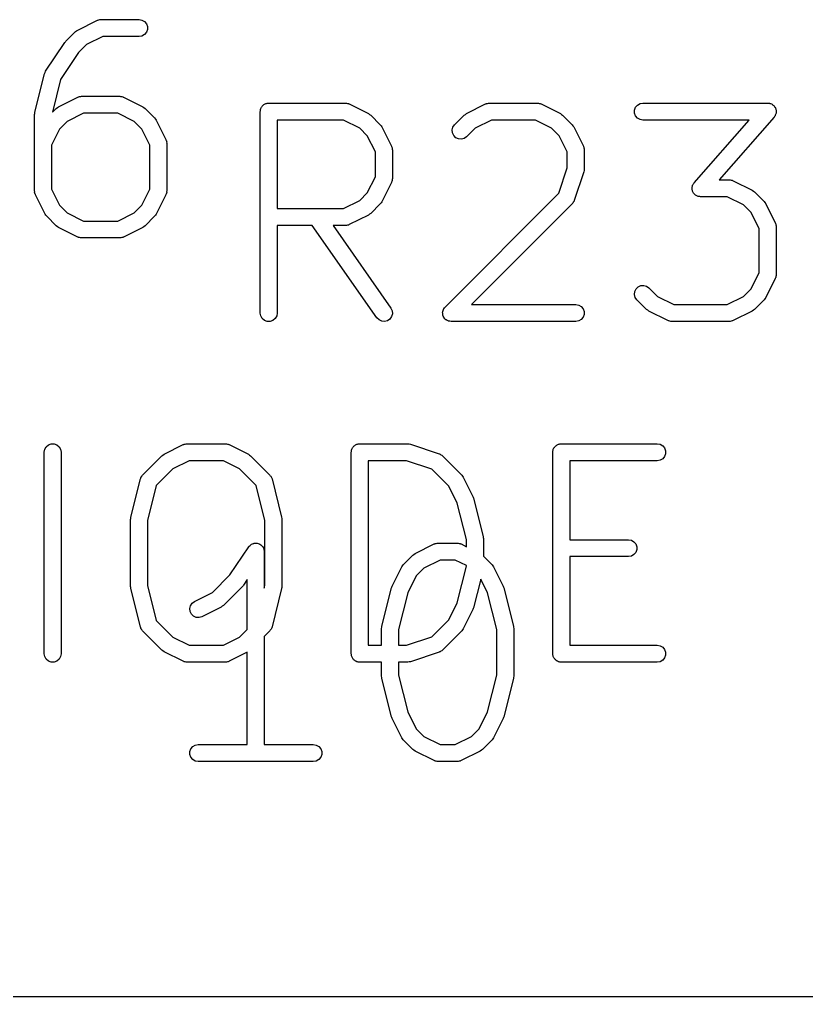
# Model space of a CAD drawing. Extents: x -2.2 to 89.1, y -78.6 to 9.2.
# Drawn here: x 32.66 to 37.37, y -34.4 to -28.55 of the extents above; entities that cross this region are included whole.
import ezdxf

# ---------------------------------------------------------------- set-up
doc = ezdxf.new("R2010")
doc.units = 0
doc.header["$MEASUREMENT"] = 0
doc.layers.add('BLACK', color=7, linetype='CONTINUOUS')

msp = doc.modelspace()

# ---------------------------------------------------------------- linework, layer by layer
at = {"layer": 'Black'}
for p, q in [((33.0084, -28.6131), (33.1233, -28.5556)), ((33.1233, -28.5556), (33.1261, -28.5548)), ((33.1261, -28.5548), (33.1286, -28.5533)), ((33.1286, -28.5533), (33.1345, -28.5523)), ((33.1345, -28.5523), (33.1402, -28.5506)), ((33.1402, -28.5506), (33.1431, -28.5508)), ((33.1431, -28.5508), (33.146, -28.5502)), ((33.146, -28.5502), (33.3758, -28.5502)), ((33.3758, -28.5502), (33.3932, -28.5533)), ((33.3932, -28.5533), (33.4085, -28.5621)), ((33.4085, -28.5621), (33.4198, -28.5756)), ((33.4198, -28.5756), (33.4259, -28.5922)), ((33.4259, -28.5922), (33.4259, -28.6099)), ((32.9377, -28.68), (32.9952, -28.6226)), ((32.9952, -28.6226), (33.0019, -28.6179)), ((33.0019, -28.6179), (33.0084, -28.6131)), ((33.158, -28.6518), (33.0612, -28.7002)), ((33.3758, -28.6518), (33.158, -28.6518)), ((33.3932, -28.6488), (33.3758, -28.6518)), ((33.4085, -28.64), (33.3932, -28.6488)), ((33.4198, -28.6264), (33.4085, -28.64)), ((33.4259, -28.6099), (33.4198, -28.6264)), ((32.8165, -28.8601), (32.9314, -28.6878)), ((32.9314, -28.6878), (32.9349, -28.6841)), ((32.9349, -28.6841), (32.9377, -28.68)), ((33.0612, -28.7002), (33.0131, -28.7483)), ((33.0131, -28.7483), (32.9059, -28.9092)), ((32.752, -29.1058), (32.8095, -28.876)), ((32.8095, -28.876), (32.813, -28.8681)), ((32.813, -28.8681), (32.8165, -28.8601)), ((32.9059, -28.9092), (32.8568, -29.1057)), ((33.0084, -29.0152), (33.0112, -29.0144)), ((33.0112, -29.0144), (33.0137, -29.0129)), ((33.0137, -29.0129), (33.0196, -29.0119)), ((33.0196, -29.0119), (33.0253, -29.0102)), ((33.0253, -29.0102), (33.0282, -29.0104)), ((33.0282, -29.0104), (33.0311, -29.0099)), ((33.0311, -29.0099), (33.2609, -29.0099)), ((33.2609, -29.0099), (33.2638, -29.0104)), ((33.2638, -29.0104), (33.2667, -29.0102)), ((33.2667, -29.0102), (33.2724, -29.0119)), ((33.2724, -29.0119), (33.2783, -29.0129)), ((33.2783, -29.0129), (33.2808, -29.0144)), ((33.2808, -29.0144), (33.2836, -29.0152)), ((32.887, -29.0775), (32.8935, -29.0727)), ((32.8935, -29.0727), (33.0084, -29.0152)), ((33.2836, -29.0152), (33.3986, -29.0727)), ((33.3986, -29.0727), (33.4051, -29.0775)), ((34.1083, -29.0756), (34.1111, -29.0722)), ((34.1111, -29.0722), (34.1133, -29.0684)), ((34.1133, -29.0684), (34.1168, -29.0655)), ((34.1168, -29.0655), (34.1196, -29.0621)), ((34.1196, -29.0621), (34.1235, -29.0599)), ((34.1235, -29.0599), (34.1269, -29.0571)), ((34.1269, -29.0571), (34.131, -29.0555)), ((34.131, -29.0555), (34.1349, -29.0533)), ((34.1349, -29.0533), (34.1393, -29.0525)), ((34.1393, -29.0525), (34.1434, -29.051)), ((34.1434, -29.051), (34.1479, -29.051)), ((34.1479, -29.051), (34.1523, -29.0502)), ((34.1523, -29.0502), (34.6119, -29.0502)), ((34.6119, -29.0502), (34.6148, -29.0508)), ((34.6148, -29.0508), (34.6177, -29.0506)), ((34.6177, -29.0506), (34.6234, -29.0523)), ((34.6234, -29.0523), (34.6293, -29.0533)), ((34.6293, -29.0533), (34.6318, -29.0548)), ((34.6318, -29.0548), (34.6346, -29.0556)), ((34.6346, -29.0556), (34.7495, -29.1131)), ((35.336, -29.1131), (35.4509, -29.0556)), ((35.4509, -29.0556), (35.4538, -29.0548)), ((35.4538, -29.0548), (35.4563, -29.0533)), ((35.4563, -29.0533), (35.4622, -29.0523)), ((35.4622, -29.0523), (35.4679, -29.0506)), ((35.4679, -29.0506), (35.4708, -29.0508)), ((35.4708, -29.0508), (35.4737, -29.0502)), ((35.4737, -29.0502), (35.7609, -29.0502)), ((35.7609, -29.0502), (35.7638, -29.0508)), ((35.7638, -29.0508), (35.7667, -29.0506)), ((35.7667, -29.0506), (35.7724, -29.0523)), ((35.7724, -29.0523), (35.7783, -29.0533)), ((35.7783, -29.0533), (35.7808, -29.0548)), ((35.7808, -29.0548), (35.7836, -29.0556)), ((35.7836, -29.0556), (35.8986, -29.1131)), ((36.3489, -29.0756), (36.3603, -29.0621)), ((36.3603, -29.0621), (36.3755, -29.0533)), ((36.3755, -29.0533), (36.3929, -29.0502)), ((36.3929, -29.0502), (37.1398, -29.0502)), ((37.1398, -29.0502), (37.1447, -29.0511)), ((37.1447, -29.0511), (37.1496, -29.0512)), ((37.1496, -29.0512), (37.1533, -29.0526)), ((37.1533, -29.0526), (37.1572, -29.0533)), ((37.1572, -29.0533), (37.1615, -29.0558)), ((37.1615, -29.0558), (37.1661, -29.0576)), ((37.1661, -29.0576), (37.169, -29.0602)), ((37.169, -29.0602), (37.1724, -29.0621)), ((37.1724, -29.0621), (37.1756, -29.0659)), ((37.1756, -29.0659), (37.1794, -29.0692)), ((37.1794, -29.0692), (37.1813, -29.0726)), ((37.1813, -29.0726), (37.1838, -29.0756)), ((32.7505, -29.1181), (32.7516, -29.112)), ((32.7505, -29.5777), (32.7505, -29.1181)), ((32.7516, -29.112), (32.752, -29.1058)), ((32.8568, -29.1057), (32.8803, -29.0822)), ((32.8803, -29.0822), (32.887, -29.0775)), ((33.0431, -29.1115), (32.9463, -29.1599)), ((33.2489, -29.1115), (33.0431, -29.1115)), ((33.3457, -29.1599), (33.2489, -29.1115)), ((33.4051, -29.0775), (33.4118, -29.0822)), ((33.4118, -29.0822), (33.4692, -29.1396)), ((34.1015, -29.101), (34.1022, -29.0967)), ((34.1015, -30.3075), (34.1015, -29.101)), ((34.1022, -29.0922), (34.1038, -29.0881)), ((34.1022, -29.0967), (34.1022, -29.0922)), ((34.1038, -29.0881), (34.1045, -29.0837)), ((34.1045, -29.0837), (34.1067, -29.0798)), ((34.1067, -29.0798), (34.1083, -29.0756)), ((34.7495, -29.1131), (34.756, -29.1179)), ((34.756, -29.1179), (34.7627, -29.1226)), ((34.7627, -29.1226), (34.8202, -29.18)), ((35.2654, -29.18), (35.3228, -29.1226)), ((35.3228, -29.1226), (35.3295, -29.1179)), ((35.3295, -29.1179), (35.336, -29.1131)), ((35.8986, -29.1131), (35.9051, -29.1179)), ((35.9051, -29.1179), (35.9118, -29.1226)), ((35.9118, -29.1226), (35.9692, -29.18)), ((36.3429, -29.0922), (36.3489, -29.0756)), ((36.3429, -29.1099), (36.3429, -29.0922)), ((36.3489, -29.1264), (36.3429, -29.1099)), ((36.3603, -29.14), (36.3489, -29.1264)), ((37.1806, -29.1303), (37.178, -29.1345)), ((37.1838, -29.1264), (37.1806, -29.1303)), ((37.1838, -29.0756), (37.1855, -29.0803)), ((37.1851, -29.1228), (37.1838, -29.1264)), ((37.1872, -29.1194), (37.1851, -29.1228)), ((37.1855, -29.0803), (37.1879, -29.0847)), ((37.1881, -29.1145), (37.1872, -29.1194)), ((37.1879, -29.0847), (37.1885, -29.0885)), ((37.1898, -29.1099), (37.1881, -29.1145)), ((37.1885, -29.0885), (37.1898, -29.0922)), ((37.1898, -29.0922), (37.1898, -29.0972)), ((37.1898, -29.0972), (37.1906, -29.1021)), ((37.1906, -29.1021), (37.1898, -29.1059)), ((37.1898, -29.1059), (37.1898, -29.1099)), ((32.9463, -29.1599), (32.9005, -29.2057)), ((33.3915, -29.2057), (33.3457, -29.1599)), ((33.4692, -29.1396), (33.4739, -29.1463)), ((33.4739, -29.1463), (33.4787, -29.1529)), ((33.4787, -29.1529), (33.5362, -29.2678)), ((34.2031, -29.1518), (34.2031, -29.6822)), ((34.5999, -29.1518), (34.2031, -29.1518)), ((34.6967, -29.2003), (34.5999, -29.1518)), ((34.8202, -29.18), (34.8248, -29.1867)), ((34.8248, -29.1867), (34.8297, -29.1932)), ((35.2553, -29.1945), (35.2654, -29.18)), ((35.4857, -29.1518), (35.3889, -29.2002)), ((35.7489, -29.1518), (35.4857, -29.1518)), ((35.8457, -29.2002), (35.7489, -29.1518)), ((35.9692, -29.18), (35.9739, -29.1867)), ((35.9739, -29.1867), (35.9787, -29.1932)), ((36.3755, -29.1488), (36.3603, -29.14)), ((36.3929, -29.1518), (36.3755, -29.1488)), ((37.0278, -29.1518), (36.3929, -29.1518)), ((36.6994, -29.5272), (37.0278, -29.1518)), ((37.178, -29.1345), (36.8496, -29.5099)), ((32.9005, -29.2057), (32.8521, -29.3025)), ((33.4399, -29.3025), (33.3915, -29.2057)), ((34.7425, -29.246), (34.6967, -29.2003)), ((34.7909, -29.3428), (34.7425, -29.246)), ((34.8297, -29.1932), (34.8871, -29.3081)), ((35.2507, -29.2115), (35.2553, -29.1945)), ((35.2522, -29.2291), (35.2507, -29.2115)), ((35.2597, -29.2451), (35.2522, -29.2291)), ((35.2722, -29.2576), (35.2597, -29.2451)), ((35.3889, -29.2002), (35.3372, -29.2519)), ((35.8915, -29.246), (35.8457, -29.2002)), ((35.9399, -29.3428), (35.8915, -29.246)), ((35.9787, -29.1932), (36.0362, -29.3081)), ((32.8521, -29.3025), (32.8521, -29.5657)), ((33.4399, -29.5657), (33.4399, -29.3025)), ((33.5362, -29.2678), (33.537, -29.2706)), ((33.537, -29.2706), (33.5385, -29.2731)), ((33.5385, -29.2731), (33.5395, -29.279)), ((33.5395, -29.279), (33.5412, -29.2847)), ((33.5412, -29.2847), (33.541, -29.2876)), ((33.541, -29.2876), (33.5415, -29.2905)), ((33.5415, -29.2905), (33.5415, -29.5777)), ((35.2882, -29.265), (35.2722, -29.2576)), ((35.3057, -29.2666), (35.2882, -29.265)), ((35.3228, -29.262), (35.3057, -29.2666)), ((35.3372, -29.2519), (35.3228, -29.262)), ((34.7909, -29.4912), (34.7909, -29.3428)), ((34.8871, -29.3081), (34.888, -29.3109)), ((34.888, -29.3109), (34.8894, -29.3135)), ((34.8894, -29.3135), (34.8905, -29.3193)), ((34.8905, -29.3193), (34.8922, -29.325)), ((34.8922, -29.325), (34.892, -29.328)), ((34.892, -29.328), (34.8925, -29.3309)), ((34.8925, -29.3309), (34.8925, -29.5032)), ((35.9399, -29.4375), (35.9399, -29.3428)), ((36.0362, -29.3081), (36.037, -29.3109)), ((36.037, -29.3109), (36.0385, -29.3135)), ((36.0385, -29.3135), (36.0395, -29.3193)), ((36.0395, -29.3193), (36.0412, -29.325)), ((36.0412, -29.325), (36.041, -29.328)), ((36.041, -29.328), (36.0415, -29.3309)), ((36.0415, -29.3309), (36.0415, -29.4458)), ((35.8889, -29.5907), (35.9399, -29.4375)), ((36.0389, -29.4618), (35.9815, -29.6342)), ((36.0401, -29.4538), (36.0389, -29.4618)), ((36.0415, -29.4458), (36.0401, -29.4538)), ((34.7425, -29.588), (34.7909, -29.4912)), ((34.8871, -29.5259), (34.8297, -29.6408)), ((34.888, -29.5231), (34.8871, -29.5259)), ((34.8894, -29.5206), (34.888, -29.5231)), ((34.8905, -29.5147), (34.8894, -29.5206)), ((34.8922, -29.509), (34.8905, -29.5147)), ((34.8925, -29.5032), (34.892, -29.5061)), ((34.892, -29.5061), (34.8922, -29.509)), ((36.6903, -29.5423), (36.6923, -29.539)), ((36.6923, -29.539), (36.6936, -29.5353)), ((36.6936, -29.5353), (36.6968, -29.5315)), ((36.6968, -29.5315), (36.6994, -29.5272)), ((36.8496, -29.5099), (36.91, -29.5099)), ((36.91, -29.5099), (36.9129, -29.5104)), ((36.9129, -29.5104), (36.9158, -29.5102)), ((36.9158, -29.5102), (36.9215, -29.5119)), ((36.9215, -29.5119), (36.9274, -29.5129)), ((36.9274, -29.5129), (36.9299, -29.5144)), ((36.9299, -29.5144), (36.9327, -29.5152)), ((36.9327, -29.5152), (37.0476, -29.5727)), ((32.751, -29.5806), (32.7505, -29.5777)), ((32.7508, -29.5835), (32.751, -29.5806)), ((32.7525, -29.5893), (32.7508, -29.5835)), ((32.7536, -29.5951), (32.7525, -29.5893)), ((32.755, -29.5976), (32.7536, -29.5951)), ((32.7559, -29.6005), (32.755, -29.5976)), ((32.8521, -29.5657), (32.9005, -29.6626)), ((33.3915, -29.6626), (33.4399, -29.5657)), ((33.537, -29.5976), (33.5362, -29.6005)), ((33.5385, -29.5951), (33.537, -29.5976)), ((33.5395, -29.5893), (33.5385, -29.5951)), ((33.5412, -29.5835), (33.5395, -29.5893)), ((33.5415, -29.5777), (33.541, -29.5806)), ((33.541, -29.5806), (33.5412, -29.5835)), ((34.6967, -29.6338), (34.7425, -29.588)), ((35.2079, -30.2716), (35.8889, -29.5907)), ((36.6868, -29.5596), (36.6876, -29.5558)), ((36.6876, -29.5645), (36.6868, -29.5596)), ((36.6876, -29.5518), (36.6893, -29.5472)), ((36.6876, -29.5558), (36.6876, -29.5518)), ((36.6876, -29.5695), (36.6876, -29.5645)), ((36.6889, -29.5732), (36.6876, -29.5695)), ((36.6895, -29.577), (36.6889, -29.5732)), ((36.6893, -29.5472), (36.6903, -29.5423)), ((36.6919, -29.5814), (36.6895, -29.577)), ((36.6936, -29.5861), (36.6919, -29.5814)), ((36.6961, -29.5891), (36.6936, -29.5861)), ((36.698, -29.5925), (36.6961, -29.5891)), ((36.7018, -29.5958), (36.698, -29.5925)), ((36.705, -29.5996), (36.7018, -29.5958)), ((36.7084, -29.6015), (36.705, -29.5996)), ((37.0476, -29.5727), (37.0541, -29.5775)), ((37.0541, -29.5775), (37.0608, -29.5822)), ((37.0608, -29.5822), (37.1183, -29.6396)), ((32.8133, -29.7154), (32.7559, -29.6005)), ((33.5362, -29.6005), (33.4787, -29.7154)), ((34.5999, -29.6822), (34.6967, -29.6338)), ((34.8202, -29.654), (34.7627, -29.7115)), ((34.8248, -29.6474), (34.8202, -29.654)), ((34.8297, -29.6408), (34.8248, -29.6474)), ((35.9692, -29.654), (35.3665, -30.2567)), ((35.9709, -29.6516), (35.9692, -29.654)), ((35.9731, -29.6497), (35.9709, -29.6516)), ((35.9759, -29.6445), (35.9731, -29.6497)), ((35.9793, -29.6396), (35.9759, -29.6445)), ((35.9801, -29.6368), (35.9793, -29.6396)), ((35.9815, -29.6342), (35.9801, -29.6368)), ((36.7113, -29.6041), (36.7084, -29.6015)), ((36.7159, -29.6059), (36.7113, -29.6041)), ((36.7202, -29.6084), (36.7159, -29.6059)), ((36.7241, -29.6091), (36.7202, -29.6084)), ((36.7278, -29.6105), (36.7241, -29.6091)), ((36.7327, -29.6106), (36.7278, -29.6105)), ((36.7376, -29.6115), (36.7327, -29.6106)), ((36.898, -29.6115), (36.7376, -29.6115)), ((36.9948, -29.6599), (36.898, -29.6115)), ((37.1183, -29.6396), (37.1229, -29.6463)), ((37.1229, -29.6463), (37.1278, -29.6529)), ((37.1278, -29.6529), (37.1852, -29.7678)), ((32.8182, -29.7219), (32.8133, -29.7154)), ((32.9005, -29.6626), (32.9463, -29.7083)), ((32.9463, -29.7083), (33.0431, -29.7567)), ((33.2489, -29.7567), (33.3457, -29.7083)), ((33.3457, -29.7083), (33.3915, -29.6626)), ((33.4787, -29.7154), (33.4739, -29.7219)), ((34.2031, -29.6822), (34.5999, -29.6822)), ((34.7561, -29.7161), (34.7495, -29.721)), ((34.7627, -29.7115), (34.7561, -29.7161)), ((37.0406, -29.7057), (36.9948, -29.6599)), ((37.089, -29.8025), (37.0406, -29.7057)), ((32.8228, -29.7286), (32.8182, -29.7219)), ((32.8803, -29.786), (32.8228, -29.7286)), ((33.0431, -29.7567), (33.2489, -29.7567)), ((33.4692, -29.7286), (33.4118, -29.786)), ((33.4739, -29.7219), (33.4692, -29.7286)), ((34.7495, -29.721), (34.6346, -29.7785)), ((37.1852, -29.7678), (37.1861, -29.7706)), ((37.1861, -29.7706), (37.1875, -29.7731)), ((37.1875, -29.7731), (37.1886, -29.779)), ((32.887, -29.7907), (32.8803, -29.786)), ((32.8935, -29.7955), (32.887, -29.7907)), ((33.0084, -29.853), (32.8935, -29.7955)), ((33.3986, -29.7955), (33.2836, -29.853)), ((33.4051, -29.7907), (33.3986, -29.7955)), ((33.4118, -29.786), (33.4051, -29.7907)), ((34.4131, -29.7838), (34.2031, -29.7838)), ((34.2031, -29.7838), (34.2031, -30.3075)), ((34.8001, -30.3367), (34.4131, -29.7838)), ((34.6119, -29.7838), (34.5371, -29.7838)), ((34.5371, -29.7838), (34.8833, -30.2784)), ((34.6148, -29.7833), (34.6119, -29.7838)), ((34.6177, -29.7835), (34.6148, -29.7833)), ((34.6234, -29.7818), (34.6177, -29.7835)), ((34.6293, -29.7808), (34.6234, -29.7818)), ((34.6318, -29.7793), (34.6293, -29.7808)), ((34.6346, -29.7785), (34.6318, -29.7793)), ((37.089, -30.0657), (37.089, -29.8025)), ((37.1886, -29.779), (37.1903, -29.7847)), ((37.1903, -29.7847), (37.1901, -29.7876)), ((37.1901, -29.7876), (37.1906, -29.7905)), ((37.1906, -29.7905), (37.1906, -30.0777)), ((33.0112, -29.8538), (33.0084, -29.853)), ((33.0137, -29.8553), (33.0112, -29.8538)), ((33.0196, -29.8563), (33.0137, -29.8553)), ((33.0253, -29.858), (33.0196, -29.8563)), ((33.0282, -29.8578), (33.0253, -29.858)), ((33.0311, -29.8583), (33.0282, -29.8578)), ((33.2609, -29.8583), (33.0311, -29.8583)), ((33.2638, -29.8578), (33.2609, -29.8583)), ((33.2667, -29.858), (33.2638, -29.8578)), ((33.2724, -29.8563), (33.2667, -29.858)), ((33.2783, -29.8553), (33.2724, -29.8563)), ((33.2808, -29.8538), (33.2783, -29.8553)), ((33.2836, -29.853), (33.2808, -29.8538)), ((37.0406, -30.1626), (37.089, -30.0657)), ((37.1852, -30.1005), (37.1278, -30.2154)), ((37.1861, -30.0976), (37.1852, -30.1005)), ((37.1875, -30.0951), (37.1861, -30.0976)), ((37.1886, -30.0893), (37.1875, -30.0951)), ((37.1903, -30.0835), (37.1886, -30.0893)), ((37.1906, -30.0777), (37.1901, -30.0806)), ((37.1901, -30.0806), (37.1903, -30.0835)), ((36.3423, -30.1971), (36.3438, -30.1795)), ((36.3438, -30.1795), (36.3513, -30.1635)), ((36.3513, -30.1635), (36.3638, -30.151)), ((36.3638, -30.151), (36.3798, -30.1436)), ((36.3798, -30.1436), (36.3973, -30.142)), ((36.3973, -30.142), (36.4144, -30.1466)), ((36.4144, -30.1466), (36.4288, -30.1567)), ((36.4288, -30.1567), (36.4804, -30.2083)), ((36.9948, -30.2083), (37.0406, -30.1626)), ((36.3469, -30.2141), (36.3423, -30.1971)), ((36.357, -30.2286), (36.3469, -30.2141)), ((36.4144, -30.286), (36.357, -30.2286)), ((36.4804, -30.2083), (36.5773, -30.2567)), ((36.898, -30.2567), (36.9948, -30.2083)), ((37.1183, -30.2286), (37.0608, -30.286)), ((37.1229, -30.2219), (37.1183, -30.2286)), ((37.1278, -30.2154), (37.1229, -30.2219)), ((34.8833, -30.2784), (34.8908, -30.2944)), ((34.8908, -30.2944), (34.8923, -30.312)), ((35.1932, -30.3031), (35.1938, -30.301)), ((35.1938, -30.2987), (35.1961, -30.2925)), ((35.1938, -30.301), (35.1938, -30.2987)), ((35.1961, -30.2925), (35.1978, -30.2861)), ((35.1978, -30.2861), (35.1991, -30.2843)), ((35.1991, -30.2843), (35.1999, -30.2821)), ((35.1999, -30.2821), (35.2041, -30.2771)), ((35.2041, -30.2771), (35.2079, -30.2716)), ((35.3665, -30.2567), (35.9907, -30.2567)), ((35.9907, -30.2567), (36.0081, -30.2598)), ((36.0081, -30.2598), (36.0234, -30.2686)), ((36.0234, -30.2686), (36.0347, -30.2821)), ((36.0347, -30.2821), (36.0408, -30.2987)), ((36.0408, -30.2987), (36.0408, -30.3164)), ((36.4211, -30.2907), (36.4144, -30.286)), ((36.4276, -30.2955), (36.4211, -30.2907)), ((36.5425, -30.353), (36.4276, -30.2955)), ((36.5773, -30.2567), (36.898, -30.2567)), ((37.0476, -30.2955), (36.9327, -30.353)), ((37.0541, -30.2907), (37.0476, -30.2955)), ((37.0608, -30.286), (37.0541, -30.2907)), ((34.1045, -30.3249), (34.1015, -30.3075)), ((34.1133, -30.3402), (34.1045, -30.3249)), ((34.1269, -30.3515), (34.1133, -30.3402)), ((34.1434, -30.3576), (34.1269, -30.3515)), ((34.1611, -30.3576), (34.1434, -30.3576)), ((34.1777, -30.3515), (34.1611, -30.3576)), ((34.1912, -30.3402), (34.1777, -30.3515)), ((34.2, -30.3249), (34.1912, -30.3402)), ((34.2031, -30.3075), (34.2, -30.3249)), ((34.8125, -30.3492), (34.8001, -30.3367)), ((34.8285, -30.3566), (34.8125, -30.3492)), ((34.8461, -30.3582), (34.8285, -30.3566)), ((34.8632, -30.3536), (34.8461, -30.3582)), ((34.8776, -30.3435), (34.8632, -30.3536)), ((34.8877, -30.329), (34.8776, -30.3435)), ((34.8923, -30.312), (34.8877, -30.329)), ((35.1938, -30.3097), (35.1932, -30.3031)), ((35.1938, -30.3164), (35.1938, -30.3097)), ((35.1946, -30.3185), (35.1938, -30.3164)), ((35.1948, -30.3207), (35.1946, -30.3185)), ((35.1976, -30.3267), (35.1948, -30.3207)), ((35.1999, -30.3329), (35.1976, -30.3267)), ((35.2013, -30.3347), (35.1999, -30.3329)), ((35.2022, -30.3367), (35.2013, -30.3347)), ((35.2069, -30.3414), (35.2022, -30.3367)), ((35.2112, -30.3465), (35.2069, -30.3414)), ((35.2131, -30.3476), (35.2112, -30.3465)), ((35.2147, -30.3492), (35.2131, -30.3476)), ((35.2207, -30.352), (35.2147, -30.3492)), ((35.2265, -30.3553), (35.2207, -30.352)), ((35.2287, -30.3557), (35.2265, -30.3553)), ((35.2307, -30.3566), (35.2287, -30.3557)), ((35.2373, -30.3572), (35.2307, -30.3566)), ((35.2439, -30.3583), (35.2373, -30.3572)), ((35.9907, -30.3583), (35.2439, -30.3583)), ((36.0081, -30.3553), (35.9907, -30.3583)), ((36.0234, -30.3465), (36.0081, -30.3553)), ((36.0347, -30.3329), (36.0234, -30.3465)), ((36.0408, -30.3164), (36.0347, -30.3329)), ((36.5454, -30.3538), (36.5425, -30.353)), ((36.5479, -30.3553), (36.5454, -30.3538)), ((36.5537, -30.3563), (36.5479, -30.3553)), ((36.5595, -30.358), (36.5537, -30.3563)), ((36.5624, -30.3578), (36.5595, -30.358)), ((36.5653, -30.3583), (36.5624, -30.3578)), ((36.91, -30.3583), (36.5653, -30.3583)), ((36.9129, -30.3578), (36.91, -30.3583)), ((36.9158, -30.358), (36.9129, -30.3578)), ((36.9215, -30.3563), (36.9158, -30.358)), ((36.9274, -30.3553), (36.9215, -30.3563)), ((36.9299, -30.3538), (36.9274, -30.3553)), ((36.9327, -30.353), (36.9299, -30.3538)), ((32.811, -31.1237), (32.8198, -31.1084)), ((32.8198, -31.1084), (32.8334, -31.0971)), ((32.8334, -31.0971), (32.8499, -31.091)), ((32.8499, -31.091), (32.8676, -31.091)), ((32.8676, -31.091), (32.8842, -31.0971)), ((32.8842, -31.0971), (32.8977, -31.1084)), ((32.8977, -31.1084), (32.9065, -31.1237)), ((33.5255, -31.1531), (33.6404, -31.0956)), ((33.6404, -31.0956), (33.6432, -31.0948)), ((33.6432, -31.0948), (33.6457, -31.0933)), ((33.6457, -31.0933), (33.6516, -31.0923)), ((33.6516, -31.0923), (33.6573, -31.0906)), ((33.6573, -31.0906), (33.6602, -31.0908)), ((33.6602, -31.0908), (33.6631, -31.0902)), ((33.6631, -31.0902), (33.8929, -31.0902)), ((33.8929, -31.0902), (33.8958, -31.0908)), ((33.8958, -31.0908), (33.8987, -31.0906)), ((33.8987, -31.0906), (33.9044, -31.0923)), ((33.9044, -31.0923), (33.9103, -31.0933)), ((33.9103, -31.0933), (33.9128, -31.0948)), ((33.9128, -31.0948), (33.9156, -31.0956)), ((33.9156, -31.0956), (34.0305, -31.1531)), ((34.6495, -31.1237), (34.6517, -31.1198)), ((34.6517, -31.1198), (34.6532, -31.1156)), ((34.6532, -31.1156), (34.6561, -31.1122)), ((34.6561, -31.1122), (34.6583, -31.1084)), ((34.6583, -31.1084), (34.6617, -31.1055)), ((34.6617, -31.1055), (34.6646, -31.1021)), ((34.6646, -31.1021), (34.6684, -31.0999)), ((34.6684, -31.0999), (34.6718, -31.0971)), ((34.6718, -31.0971), (34.676, -31.0955)), ((34.676, -31.0955), (34.6799, -31.0933)), ((34.6799, -31.0933), (34.6842, -31.0925)), ((34.6842, -31.0925), (34.6884, -31.091)), ((34.6884, -31.091), (34.6929, -31.091)), ((34.6929, -31.091), (34.6972, -31.0902)), ((34.6972, -31.0902), (34.9845, -31.0902)), ((34.9845, -31.0902), (34.9925, -31.0917)), ((34.9925, -31.0917), (35.0006, -31.0929)), ((35.0006, -31.0929), (35.1729, -31.1503)), ((35.856, -31.1237), (35.8582, -31.1198)), ((35.8582, -31.1198), (35.8597, -31.1156)), ((35.8597, -31.1156), (35.8626, -31.1122)), ((35.8626, -31.1122), (35.8648, -31.1084)), ((35.8648, -31.1084), (35.8682, -31.1055)), ((35.8682, -31.1055), (35.8711, -31.1021)), ((35.8711, -31.1021), (35.8749, -31.0999)), ((35.8749, -31.0999), (35.8783, -31.0971)), ((35.8783, -31.0971), (35.8825, -31.0955)), ((35.8825, -31.0955), (35.8864, -31.0933)), ((35.8864, -31.0933), (35.8907, -31.0925)), ((35.8907, -31.0925), (35.8949, -31.091)), ((35.8949, -31.091), (35.8994, -31.091)), ((35.8994, -31.091), (35.9037, -31.0902)), ((35.9037, -31.0902), (36.4783, -31.0902)), ((36.4783, -31.0902), (36.4956, -31.0933)), ((36.4956, -31.0933), (36.5109, -31.1021)), ((36.5109, -31.1021), (36.5223, -31.1156)), ((36.5223, -31.1156), (36.5283, -31.1322)), ((32.808, -31.141), (32.811, -31.1237)), ((32.808, -32.3475), (32.808, -31.141)), ((32.9065, -31.1237), (32.9096, -31.141)), ((32.9096, -31.141), (32.9096, -32.3475)), ((33.3974, -31.2775), (33.5123, -31.1626)), ((33.5123, -31.1626), (33.5189, -31.1579)), ((33.5189, -31.1579), (33.5255, -31.1531)), ((34.0305, -31.1531), (34.0371, -31.1579)), ((34.0371, -31.1579), (34.0437, -31.1626)), ((34.0437, -31.1626), (34.1586, -31.2775)), ((34.6464, -31.141), (34.6472, -31.1367)), ((34.6464, -32.3475), (34.6464, -31.141)), ((34.6472, -31.1322), (34.6487, -31.1281)), ((34.6472, -31.1367), (34.6472, -31.1322)), ((34.6487, -31.1281), (34.6495, -31.1237)), ((35.1729, -31.1503), (35.1755, -31.1517)), ((35.1755, -31.1517), (35.1783, -31.1525)), ((35.1783, -31.1525), (35.1832, -31.1559)), ((35.1832, -31.1559), (35.1884, -31.1587)), ((35.1884, -31.1587), (35.1904, -31.1609)), ((35.1904, -31.1609), (35.1928, -31.1626)), ((35.1928, -31.1626), (35.3077, -31.2775)), ((35.8529, -31.141), (35.8537, -31.1367)), ((35.8529, -32.3475), (35.8529, -31.141)), ((35.8537, -31.1322), (35.8552, -31.1281)), ((35.8537, -31.1367), (35.8537, -31.1322)), ((35.8552, -31.1281), (35.856, -31.1237)), ((36.5223, -31.1664), (36.5109, -31.18)), ((36.5283, -31.1499), (36.5223, -31.1664)), ((36.5283, -31.1322), (36.5283, -31.1499)), ((33.6751, -31.1918), (33.5783, -31.2402)), ((33.8809, -31.1918), (33.6751, -31.1918)), ((33.9777, -31.2403), (33.8809, -31.1918)), ((34.748, -31.1918), (34.748, -32.2967)), ((34.9763, -31.1918), (34.748, -31.1918)), ((35.1294, -31.2429), (34.9763, -31.1918)), ((36.4783, -31.1918), (35.9545, -31.1918)), ((35.9545, -31.1918), (35.9545, -31.6648)), ((36.4956, -31.1888), (36.4783, -31.1918)), ((36.5109, -31.18), (36.4956, -31.1888)), ((33.386, -31.2966), (33.3872, -31.2919)), ((33.3872, -31.2919), (33.3895, -31.2886)), ((33.3895, -31.2886), (33.3912, -31.285)), ((33.3912, -31.285), (33.3946, -31.2815)), ((33.3946, -31.2815), (33.3974, -31.2775)), ((33.5783, -31.2402), (33.4792, -31.3394)), ((34.0768, -31.3394), (33.9777, -31.2403)), ((34.1586, -31.2775), (34.1614, -31.2815)), ((34.1614, -31.2815), (34.1648, -31.285)), ((34.1648, -31.285), (34.1664, -31.2886)), ((34.1664, -31.2886), (34.1688, -31.2919)), ((34.1688, -31.2919), (34.17, -31.2966)), ((35.23, -31.3435), (35.1294, -31.2429)), ((35.3077, -31.2775), (35.3124, -31.2842)), ((35.3124, -31.2842), (35.3172, -31.2907)), ((35.3172, -31.2907), (35.3747, -31.4056)), ((33.3266, -31.5309), (33.384, -31.3011)), ((33.384, -31.3011), (33.386, -31.2966)), ((33.4792, -31.3394), (33.4266, -31.5495)), ((34.1294, -31.5495), (34.0768, -31.3394)), ((34.17, -31.2966), (34.172, -31.3011)), ((34.172, -31.3011), (34.2294, -31.5309)), ((35.2813, -31.446), (35.23, -31.3435)), ((35.3747, -31.4056), (35.3762, -31.4109)), ((35.3762, -31.4109), (35.3785, -31.416)), ((35.3359, -31.6644), (35.2813, -31.446)), ((35.3785, -31.416), (35.4359, -31.6458)), ((33.325, -31.5432), (33.3261, -31.5371)), ((33.325, -31.9454), (33.325, -31.5432)), ((33.3261, -31.5371), (33.3266, -31.5309)), ((33.4266, -31.5495), (33.4266, -31.9391)), ((34.1294, -31.9391), (34.1294, -31.5495)), ((34.2294, -31.5309), (34.2299, -31.5371)), ((34.2299, -31.5371), (34.231, -31.5432)), ((34.231, -31.5432), (34.231, -31.9454)), ((35.4359, -31.6458), (35.4364, -31.652)), ((34.0323, -31.7079), (34.0342, -31.7058)), ((34.0342, -31.7058), (34.0356, -31.7034)), ((34.0356, -31.7034), (34.0403, -31.6995)), ((34.0403, -31.6995), (34.0444, -31.6951)), ((34.0444, -31.6951), (34.047, -31.6939)), ((34.047, -31.6939), (34.0491, -31.6921)), ((34.0491, -31.6921), (34.0548, -31.69)), ((34.0548, -31.69), (34.0603, -31.6873)), ((34.0603, -31.6873), (34.0631, -31.687)), ((34.0631, -31.687), (34.0657, -31.686)), ((34.0657, -31.686), (34.0718, -31.686)), ((34.0718, -31.686), (34.0778, -31.6854)), ((34.0778, -31.6854), (34.0805, -31.686)), ((34.0805, -31.686), (34.0833, -31.686)), ((34.0833, -31.686), (34.089, -31.6881)), ((34.089, -31.6881), (34.0949, -31.6895)), ((34.0949, -31.6895), (34.0973, -31.6911)), ((34.0973, -31.6911), (34.0999, -31.6921)), ((34.0999, -31.6921), (34.1046, -31.696)), ((34.1046, -31.696), (34.1096, -31.6993)), ((34.1096, -31.6993), (34.1113, -31.7016)), ((34.1113, -31.7016), (34.1134, -31.7034)), ((34.1134, -31.7034), (34.1165, -31.7086)), ((35.0285, -31.7481), (35.1434, -31.6906)), ((35.1434, -31.6906), (35.1462, -31.6898)), ((35.1462, -31.6898), (35.1487, -31.6883)), ((35.1487, -31.6883), (35.1546, -31.6873)), ((35.1546, -31.6873), (35.1603, -31.6856)), ((35.1603, -31.6856), (35.1632, -31.6858)), ((35.1632, -31.6858), (35.1661, -31.6852)), ((35.1661, -31.6852), (35.281, -31.6852)), ((35.281, -31.6852), (35.2839, -31.6858)), ((35.2839, -31.6858), (35.2868, -31.6856)), ((35.2868, -31.6856), (35.2925, -31.6873)), ((35.2925, -31.6873), (35.2984, -31.6883)), ((35.2984, -31.6883), (35.3009, -31.6898)), ((35.3009, -31.6898), (35.3037, -31.6906)), ((35.3037, -31.6906), (35.3359, -31.7067)), ((35.3359, -31.7067), (35.3359, -31.6644)), ((35.4364, -31.652), (35.4375, -31.6581)), ((35.4375, -31.6581), (35.4375, -31.7632)), ((35.9545, -31.6648), (36.3059, -31.6648)), ((36.3059, -31.6648), (36.3233, -31.6678)), ((36.3233, -31.6678), (36.3386, -31.6767)), ((36.3386, -31.6767), (36.3499, -31.6902)), ((36.3499, -31.6902), (36.3559, -31.7067)), ((33.9201, -31.876), (34.0323, -31.7079)), ((34.1165, -31.7086), (34.1201, -31.7135)), ((34.1201, -31.7135), (34.1209, -31.7162)), ((34.1209, -31.7162), (34.1223, -31.7187)), ((34.1223, -31.7187), (34.1233, -31.7246)), ((34.1233, -31.7246), (34.125, -31.7305)), ((34.125, -31.7305), (34.1248, -31.7333)), ((34.1248, -31.7333), (34.1253, -31.736)), ((34.1253, -31.736), (34.1253, -31.9553)), ((34.9578, -31.815), (35.0153, -31.7576)), ((35.0153, -31.7576), (35.022, -31.7529)), ((35.022, -31.7529), (35.0285, -31.7481)), ((35.4375, -31.7632), (35.4893, -31.815)), ((36.3233, -31.7633), (36.3059, -31.7664)), ((36.3386, -31.7545), (36.3233, -31.7633)), ((36.3499, -31.741), (36.3386, -31.7545)), ((36.3559, -31.7244), (36.3499, -31.741)), ((36.3559, -31.7067), (36.3559, -31.7244)), ((34.9483, -31.8282), (34.9532, -31.8217)), ((34.9532, -31.8217), (34.9578, -31.815)), ((35.1781, -31.7868), (35.0813, -31.8352)), ((35.269, -31.7868), (35.1781, -31.7868)), ((35.3359, -31.8203), (35.269, -31.7868)), ((35.3359, -31.8242), (35.3359, -31.8203)), ((35.4893, -31.815), (35.494, -31.8217)), ((35.494, -31.8217), (35.4988, -31.8282)), ((36.3059, -31.7664), (35.9545, -31.7664)), ((35.9545, -31.7664), (35.9545, -32.2967)), ((33.8146, -31.9816), (33.9201, -31.876)), ((34.8909, -31.9431), (34.9483, -31.8282)), ((35.0355, -31.881), (34.9842, -31.9836)), ((35.0813, -31.8352), (35.0355, -31.881)), ((35.2813, -32.0426), (35.3359, -31.8242)), ((35.4988, -31.8282), (35.5563, -31.9431)), ((33.4266, -31.9391), (33.4792, -32.1492)), ((34.0019, -31.9366), (33.9984, -31.9402)), ((34.0237, -31.9038), (34.0019, -31.9366)), ((34.0237, -32.2023), (34.0237, -31.9038)), ((34.1253, -31.9553), (34.1294, -31.9391)), ((35.4215, -31.9007), (35.3785, -32.0726)), ((35.4629, -31.9836), (35.4215, -31.9007)), ((33.3261, -31.9515), (33.325, -31.9454)), ((33.3266, -31.9577), (33.3261, -31.9515)), ((33.384, -32.1875), (33.3266, -31.9577)), ((33.7071, -32.0353), (33.8146, -31.9816)), ((33.9955, -31.9443), (33.8806, -32.0592)), ((33.9984, -31.9402), (33.9955, -31.9443)), ((34.2294, -31.9577), (34.172, -32.1875)), ((34.2299, -31.9515), (34.2294, -31.9577)), ((34.231, -31.9454), (34.2299, -31.9515)), ((34.8296, -32.1833), (34.887, -31.9535)), ((34.887, -31.9535), (34.8893, -31.9485)), ((34.8893, -31.9485), (34.8909, -31.9431)), ((34.9842, -31.9836), (34.9297, -32.2019)), ((35.5175, -32.2019), (35.4629, -31.9836)), ((35.5563, -31.9431), (35.5579, -31.9485)), ((35.5579, -31.9485), (35.5601, -31.9535)), ((35.5601, -31.9535), (35.6176, -32.1833)), ((33.6832, -32.0606), (33.6929, -32.0458)), ((33.6929, -32.0458), (33.7071, -32.0353)), ((35.23, -32.1451), (35.2813, -32.0426)), ((33.6791, -32.0777), (33.6832, -32.0606)), ((33.6811, -32.0952), (33.6791, -32.0777)), ((33.689, -32.111), (33.6811, -32.0952)), ((33.7018, -32.1232), (33.689, -32.111)), ((33.8674, -32.0687), (33.7525, -32.1262)), ((33.874, -32.0639), (33.8674, -32.0687)), ((33.8806, -32.0592), (33.874, -32.0639)), ((35.3747, -32.083), (35.3172, -32.1979)), ((35.3762, -32.0777), (35.3747, -32.083)), ((35.3785, -32.0726), (35.3762, -32.0777)), ((33.4792, -32.1492), (33.5783, -32.2483)), ((33.718, -32.1302), (33.7018, -32.1232)), ((33.7356, -32.1312), (33.718, -32.1302)), ((33.7525, -32.1262), (33.7356, -32.1312)), ((35.1294, -32.2457), (35.23, -32.1451)), ((33.386, -32.192), (33.384, -32.1875)), ((33.3872, -32.1967), (33.386, -32.192)), ((33.3895, -32.1999), (33.3872, -32.1967)), ((33.3912, -32.2036), (33.3895, -32.1999)), ((33.3946, -32.2071), (33.3912, -32.2036)), ((33.3974, -32.2111), (33.3946, -32.2071)), ((33.5123, -32.326), (33.3974, -32.2111)), ((33.9777, -32.2483), (34.0237, -32.2023)), ((34.1586, -32.2111), (34.1253, -32.2444)), ((34.1614, -32.2071), (34.1586, -32.2111)), ((34.1648, -32.2036), (34.1614, -32.2071)), ((34.1664, -32.2), (34.1648, -32.2036)), ((34.1688, -32.1967), (34.1664, -32.2)), ((34.17, -32.192), (34.1688, -32.1967)), ((34.172, -32.1875), (34.17, -32.192)), ((34.8281, -32.1957), (34.8291, -32.1895)), ((34.8281, -32.2967), (34.8281, -32.1957)), ((34.8291, -32.1895), (34.8296, -32.1833)), ((34.9297, -32.2019), (34.9297, -32.2967)), ((35.3077, -32.2111), (35.1928, -32.326)), ((35.3124, -32.2044), (35.3077, -32.2111)), ((35.3172, -32.1979), (35.3124, -32.2044)), ((35.5175, -32.4767), (35.5175, -32.2019)), ((35.6176, -32.1833), (35.618, -32.1895)), ((35.618, -32.1895), (35.6191, -32.1957)), ((35.6191, -32.1957), (35.6191, -32.4829)), ((33.5783, -32.2483), (33.6751, -32.2967)), ((33.8809, -32.2967), (33.9777, -32.2483)), ((34.1253, -32.2444), (34.1253, -32.8917)), ((34.9763, -32.2967), (35.1294, -32.2457)), ((32.811, -32.3649), (32.808, -32.3475)), ((32.9096, -32.3475), (32.9065, -32.3649)), ((33.5189, -32.3307), (33.5123, -32.326)), ((33.5255, -32.3355), (33.5189, -32.3307)), ((33.6404, -32.393), (33.5255, -32.3355)), ((33.6751, -32.2967), (33.8809, -32.2967)), ((34.0237, -32.3389), (33.9156, -32.393)), ((34.0237, -32.8917), (34.0237, -32.3389)), ((34.6472, -32.3519), (34.6464, -32.3475)), ((34.748, -32.2967), (34.8281, -32.2967)), ((34.9297, -32.2967), (34.9763, -32.2967)), ((35.1729, -32.3383), (35.0006, -32.3957)), ((35.1755, -32.3369), (35.1729, -32.3383)), ((35.1783, -32.3361), (35.1755, -32.3369)), ((35.1832, -32.3327), (35.1783, -32.3361)), ((35.1884, -32.3299), (35.1832, -32.3327)), ((35.1904, -32.3277), (35.1884, -32.3299)), ((35.1928, -32.326), (35.1904, -32.3277)), ((35.8537, -32.3519), (35.8529, -32.3475)), ((35.9545, -32.2967), (36.4783, -32.2967)), ((36.4783, -32.2967), (36.4956, -32.2998)), ((36.4956, -32.2998), (36.5109, -32.3086)), ((36.5109, -32.3086), (36.5223, -32.3221)), ((36.5223, -32.3221), (36.5283, -32.3387)), ((36.5283, -32.3387), (36.5283, -32.3564)), ((32.8198, -32.3802), (32.811, -32.3649)), ((32.8334, -32.3915), (32.8198, -32.3802)), ((32.8499, -32.3976), (32.8334, -32.3915)), ((32.8676, -32.3976), (32.8499, -32.3976)), ((32.8842, -32.3915), (32.8676, -32.3976)), ((32.8977, -32.3802), (32.8842, -32.3915)), ((32.9065, -32.3649), (32.8977, -32.3802)), ((33.6432, -32.3938), (33.6404, -32.393)), ((33.6457, -32.3953), (33.6432, -32.3938)), ((33.6516, -32.3963), (33.6457, -32.3953)), ((33.6573, -32.398), (33.6516, -32.3963)), ((33.6602, -32.3978), (33.6573, -32.398)), ((33.6631, -32.3983), (33.6602, -32.3978)), ((33.8929, -32.3983), (33.6631, -32.3983)), ((33.8958, -32.3978), (33.8929, -32.3983)), ((33.8987, -32.398), (33.8958, -32.3978)), ((33.9044, -32.3963), (33.8987, -32.398)), ((33.9103, -32.3953), (33.9044, -32.3963)), ((33.9128, -32.3938), (33.9103, -32.3953)), ((33.9156, -32.393), (33.9128, -32.3938)), ((34.6472, -32.3564), (34.6472, -32.3519)), ((34.6487, -32.3605), (34.6472, -32.3564)), ((34.6495, -32.3649), (34.6487, -32.3605)), ((34.6517, -32.3688), (34.6495, -32.3649)), ((34.6532, -32.3729), (34.6517, -32.3688)), ((34.6561, -32.3764), (34.6532, -32.3729)), ((34.6583, -32.3802), (34.6561, -32.3764)), ((34.6617, -32.3831), (34.6583, -32.3802)), ((34.6646, -32.3865), (34.6617, -32.3831)), ((34.6684, -32.3887), (34.6646, -32.3865)), ((34.6718, -32.3915), (34.6684, -32.3887)), ((34.676, -32.3931), (34.6718, -32.3915)), ((34.6799, -32.3953), (34.676, -32.3931)), ((34.6842, -32.3961), (34.6799, -32.3953)), ((34.6884, -32.3976), (34.6842, -32.3961)), ((34.6929, -32.3976), (34.6884, -32.3976)), ((34.6972, -32.3983), (34.6929, -32.3976)), ((34.8281, -32.3983), (34.6972, -32.3983)), ((34.8281, -32.4829), (34.8281, -32.3983)), ((34.9845, -32.3983), (34.9297, -32.3983)), ((34.9297, -32.3983), (34.9297, -32.4767)), ((34.9925, -32.3969), (34.9845, -32.3983)), ((35.0006, -32.3957), (34.9925, -32.3969)), ((35.8537, -32.3564), (35.8537, -32.3519)), ((35.8552, -32.3605), (35.8537, -32.3564)), ((35.856, -32.3649), (35.8552, -32.3605)), ((35.8582, -32.3688), (35.856, -32.3649)), ((35.8597, -32.3729), (35.8582, -32.3688)), ((35.8626, -32.3764), (35.8597, -32.3729)), ((35.8648, -32.3802), (35.8626, -32.3764)), ((35.8682, -32.3831), (35.8648, -32.3802)), ((35.8711, -32.3865), (35.8682, -32.3831)), ((35.8749, -32.3887), (35.8711, -32.3865)), ((35.8783, -32.3915), (35.8749, -32.3887)), ((35.8825, -32.3931), (35.8783, -32.3915)), ((35.8864, -32.3953), (35.8825, -32.3931)), ((35.8907, -32.3961), (35.8864, -32.3953)), ((35.8949, -32.3976), (35.8907, -32.3961)), ((35.8994, -32.3976), (35.8949, -32.3976)), ((35.9037, -32.3983), (35.8994, -32.3976)), ((36.4783, -32.3983), (35.9037, -32.3983)), ((36.4956, -32.3953), (36.4783, -32.3983)), ((36.5109, -32.3865), (36.4956, -32.3953)), ((36.5223, -32.3729), (36.5109, -32.3865)), ((36.5283, -32.3564), (36.5223, -32.3729)), ((34.8291, -32.4891), (34.8281, -32.4829)), ((34.8296, -32.4952), (34.8291, -32.4891)), ((34.887, -32.7251), (34.8296, -32.4952)), ((34.9297, -32.4767), (34.9842, -32.695)), ((35.4629, -32.695), (35.5175, -32.4767)), ((35.6176, -32.4952), (35.5601, -32.7251)), ((35.618, -32.4891), (35.6176, -32.4952)), ((35.6191, -32.4829), (35.618, -32.4891)), ((34.9842, -32.695), (35.0355, -32.7976)), ((35.4116, -32.7976), (35.4629, -32.695)), ((34.8893, -32.7301), (34.887, -32.7251)), ((34.8909, -32.7355), (34.8893, -32.7301)), ((34.9483, -32.8504), (34.8909, -32.7355)), ((35.5563, -32.7355), (35.4988, -32.8504)), ((35.5579, -32.7301), (35.5563, -32.7355)), ((35.5601, -32.7251), (35.5579, -32.7301)), ((35.0355, -32.7976), (35.0813, -32.8433)), ((35.3658, -32.8433), (35.4116, -32.7976)), ((34.9532, -32.8569), (34.9483, -32.8504)), ((34.9578, -32.8636), (34.9532, -32.8569)), ((35.0153, -32.921), (34.9578, -32.8636)), ((35.0813, -32.8433), (35.1781, -32.8917)), ((35.269, -32.8917), (35.3658, -32.8433)), ((35.4893, -32.8636), (35.4318, -32.921)), ((35.494, -32.8569), (35.4893, -32.8636)), ((35.4988, -32.8504), (35.494, -32.8569)), ((33.6798, -32.9337), (33.6858, -32.9171)), ((33.6798, -32.9514), (33.6798, -32.9337)), ((33.6858, -32.9171), (33.6972, -32.9036)), ((33.6972, -32.9036), (33.7124, -32.8948)), ((33.7124, -32.8948), (33.7298, -32.8917)), ((33.7298, -32.8917), (34.0237, -32.8917)), ((34.1253, -32.8917), (34.4192, -32.8917)), ((34.4192, -32.8917), (34.4366, -32.8948)), ((34.4366, -32.8948), (34.4519, -32.9036)), ((34.4519, -32.9036), (34.4632, -32.9171)), ((34.4632, -32.9171), (34.4693, -32.9337)), ((34.4693, -32.9337), (34.4693, -32.9514)), ((35.022, -32.9257), (35.0153, -32.921)), ((35.0285, -32.9305), (35.022, -32.9257)), ((35.1434, -32.988), (35.0285, -32.9305)), ((35.1781, -32.8917), (35.269, -32.8917)), ((35.4186, -32.9305), (35.3037, -32.988)), ((35.4252, -32.9257), (35.4186, -32.9305)), ((35.4318, -32.921), (35.4252, -32.9257)), ((33.6858, -32.9679), (33.6798, -32.9514)), ((33.6972, -32.9815), (33.6858, -32.9679)), ((33.7124, -32.9903), (33.6972, -32.9815)), ((33.7298, -32.9933), (33.7124, -32.9903)), ((34.4366, -32.9903), (34.4192, -32.9933)), ((34.4519, -32.9815), (34.4366, -32.9903)), ((34.4632, -32.9679), (34.4519, -32.9815)), ((34.4693, -32.9514), (34.4632, -32.9679)), ((35.1462, -32.9888), (35.1434, -32.988)), ((35.1487, -32.9903), (35.1462, -32.9888)), ((35.1546, -32.9913), (35.1487, -32.9903)), ((35.1603, -32.993), (35.1546, -32.9913)), ((35.1632, -32.9928), (35.1603, -32.993)), ((35.1661, -32.9933), (35.1632, -32.9928)), ((35.2839, -32.9928), (35.281, -32.9933)), ((35.2868, -32.993), (35.2839, -32.9928)), ((35.2925, -32.9913), (35.2868, -32.993)), ((35.2984, -32.9903), (35.2925, -32.9913)), ((35.3009, -32.9888), (35.2984, -32.9903)), ((35.3037, -32.988), (35.3009, -32.9888)), ((34.4192, -32.9933), (33.7298, -32.9933)), ((35.281, -32.9933), (35.1661, -32.9933)), ((28.35, -34.4), (48.975, -34.4))]:
    msp.add_line(p, q, dxfattribs=at)

doc.saveas('drawing.dxf')
